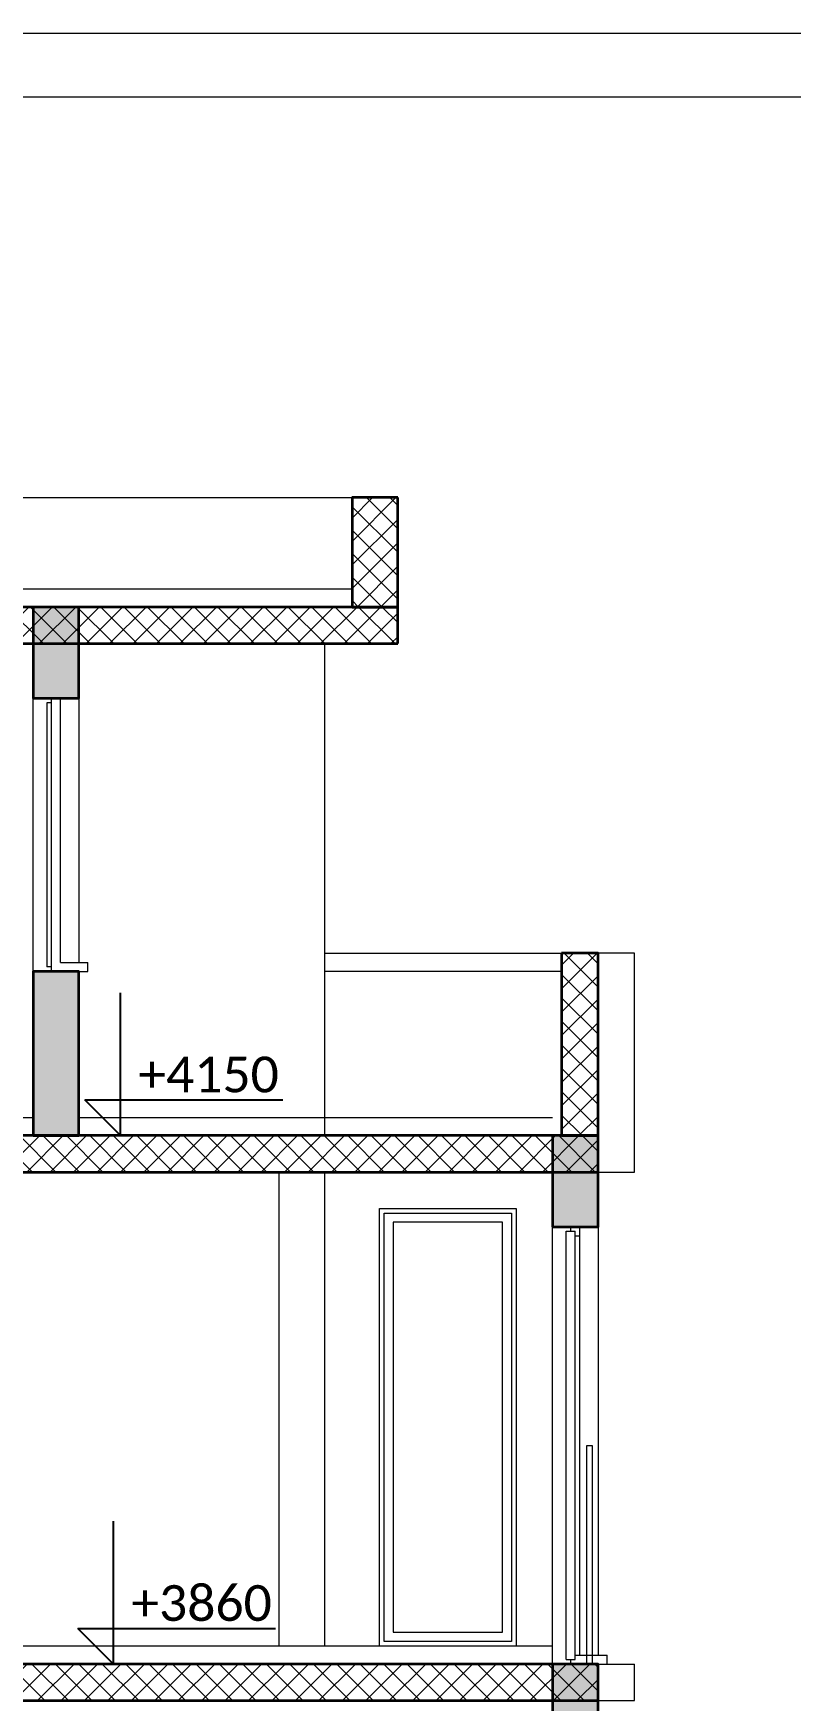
# Model space of a CAD drawing. Header units: millimetres. Extents: x -310 to 171125, y -3027 to 55843.
# Drawn here: x 135985 to 140142, y 46696 to 55843 of the extents above; entities that cross this region are included whole.
import ezdxf

# ---------------------------------------------------------------- set-up
doc = ezdxf.new("R2010")
doc.units = ezdxf.units.MM
doc.header["$MEASUREMENT"] = 0
doc.set_wipeout_variables(frame=1)
doc.linetypes.add('Wipeout_Contour', pattern=[1000, 0, -1000])
for name, color, linetype, lineweight in [('2D Drafting - General_Pen_No__1', 7, 'Continuous', 13), ('Structural - Bearing_Pen_No__1', 7, 'Continuous', 13), ('Structural - Bearing_Pen_No__101', 252, 'Continuous', 13), ('Structural - Bearing_Pen_No__7', 7, 'Continuous', 35)]:
    doc.layers.add(name, color=color, linetype=linetype, lineweight=lineweight)
doc.layers.add('Dimensioning - General', color=7, linetype='Continuous')
doc.layers.add('Structural - Bearing', color=7, linetype='Continuous')
for name, color, linetype, lineweight, true_color in [('Dimensioning - General_Pen_No__5', 7, 'Continuous', 25, 0x40a5ff), ('Structural - Bearing_Pen_No__61', 7, 'Continuous', 20, 0x6a6a6a), ('Structural - Bearing_Pen_No__82', 7, 'Continuous', 20, 0xaaaaaa)]:
    doc.layers.add(name, color=color, linetype=linetype, lineweight=lineweight, true_color=true_color)
doc.styles.add('GENERATED_STYLE_6', font='calibril.ttf')
pattern_1 = [(45, (0, 0), (-64.346715, 64.346715), []), (135, (0, 0), (64.346715, 64.346715), [])]

# ---------------------------------------------------------------- blocks, each defined once
blk = doc.blocks.new('Dimension_15', base_point=(136425, 46895.6))
at = {"layer": 'Dimensioning - General_Pen_No__5', "color": 161, "linetype": 'Continuous', "lineweight": 25, "true_color": 0x40a5ff}
for p, q in [((136425, 46895.6), (136425, 47679.6)), ((136425, 46895.6), (136229, 47091.6)), ((136229, 47091.6), (136425, 47091.6)), ((136425, 47091.6), (137315.4, 47091.6))]:
    blk.add_line(p, q, dxfattribs=at)
at = {"layer": 'Dimensioning - General_Pen_No__5', "color": 161, "lineweight": 25, "true_color": 0x40a5ff, "insert": (136523, 47130.8), "char_height": 196, "attachment_point": 7, "style": 'GENERATED_STYLE_6'}
blk.add_mtext('\\A1;{\\pql;\\fCalibri Light|b0|i0|c0|p34;+3860}', dxfattribs=at)
blk = doc.blocks.new('Dimension_16', base_point=(136463.5, 49795.6))
at = {"layer": 'Dimensioning - General_Pen_No__5', "color": 161, "linetype": 'Continuous', "lineweight": 25, "true_color": 0x40a5ff}
for p, q in [((136463.5, 49795.6), (136463.5, 50579.6)), ((136463.5, 49795.6), (136267.5, 49991.6)), ((136267.5, 49991.6), (136463.5, 49991.6)), ((136463.5, 49991.6), (137353.9, 49991.6))]:
    blk.add_line(p, q, dxfattribs=at)
at = {"layer": 'Dimensioning - General_Pen_No__5', "color": 161, "lineweight": 25, "true_color": 0x40a5ff, "insert": (136561.5, 50030.8), "char_height": 196, "attachment_point": 7, "style": 'GENERATED_STYLE_6'}
blk.add_mtext('\\A1;{\\pql;\\fCalibri Light|b0|i0|c0|p34;+4150}', dxfattribs=at)

msp = doc.modelspace()

# ---------------------------------------------------------------- linework, layer by layer
at = {"layer": 'Structural - Bearing_Pen_No__1', "color": 7, "linetype": 'Continuous', "lineweight": 13}
for p, q in [((137985.2, 52695.6), (137985.2, 53295.6)), ((137985.2, 52495.6), (137985.2, 52695.6)), ((134205.2, 49795.6), (135985.2, 49795.6))]:
    msp.add_line(p, q, dxfattribs=at)
at = {"layer": 'Structural - Bearing_Pen_No__61', "color": 251, "linetype": 'Continuous', "lineweight": 20, "true_color": 0x6a6a6a}
msp.add_lwpolyline([(134085.2, 49895.6), (135985.2, 49895.6)], dxfattribs=at)

# ---------------------------------------------------------------- wipeouts: each hides what was drawn before it
at = {"color": 254, "linetype": 'Wipeout_Contour', "lineweight": 0, "ltscale": 581377.614989}
msp.add_wipeout([(132935.2, 52695.6), (137735.2, 52695.6), (137735.2, 53295.6), (132935.2, 53295.6)], dxfattribs=at).dxf.layer = 'Structural - Bearing'
at = {"color": 254, "linetype": 'Wipeout_Contour', "lineweight": 0, "ltscale": 1163656.446647613}
msp.add_wipeout([(136085.2, 52195.6), (135985.2, 52195.6), (135985.2, 50695.6), (136085.2, 50695.6), (136085.2, 50720.6), (136060.2, 50720.6), (136060.2, 52170.6), (136085.2, 52170.6)], dxfattribs=at).dxf.layer = 'Structural - Bearing'
at = {"color": 254, "linetype": 'Wipeout_Contour', "lineweight": 0, "ltscale": 582355.13508}
msp.add_wipeout([(136135.2, 52195.6), (136135.2, 50745.6), (136235.2, 50745.6), (136235.2, 52195.6)], dxfattribs=at).dxf.layer = 'Structural - Bearing'
at = {"color": 254, "linetype": 'Wipeout_Contour', "lineweight": 0, "ltscale": 589021.442361}
msp.add_wipeout([(137585.2, 50695.6), (138885.2, 50695.6), (138885.2, 50795.6), (137585.2, 50795.6)], dxfattribs=at).dxf.layer = 'Structural - Bearing'
at = {"color": 254, "linetype": 'Wipeout_Contour', "lineweight": 0, "ltscale": 591164.073852}
msp.add_wipeout([(139085.2, 49595.6), (139285.2, 49595.6), (139285.2, 49795.6), (139085.2, 49795.6)], dxfattribs=at).dxf.layer = 'Structural - Bearing'
at = {"color": 254, "linetype": 'Wipeout_Contour', "lineweight": 0, "ltscale": 576375.983614}
msp.add_wipeout([(137335.2, 49595.6), (134205.2, 49595.6), (134205.2, 46895.6), (137335.2, 46895.6)], dxfattribs=at).dxf.layer = 'Structural - Bearing'
at = {"color": 254, "linetype": 'Wipeout_Contour', "lineweight": 0, "ltscale": 584325.557701}
msp.add_wipeout([(137910.2, 47045.6), (137910.2, 49345.6), (137885.2, 49345.6), (137885.2, 47045.6)], dxfattribs=at).dxf.layer = 'Structural - Bearing'
at = {"color": 254, "linetype": 'Wipeout_Contour', "lineweight": 0, "ltscale": 587063.894022}
msp.add_wipeout([(138610.2, 49345.6), (138610.2, 47045.6), (138635.2, 47045.6), (138635.2, 49345.6)], dxfattribs=at).dxf.layer = 'Structural - Bearing'
at = {"color": 254, "linetype": 'Wipeout_Contour', "lineweight": 0, "ltscale": 588255.474036}
msp.add_wipeout([(138960.2, 49245.6), (138960.2, 46945.6), (138985.2, 46945.6), (138985.2, 49245.6)], dxfattribs=at).dxf.layer = 'Structural - Bearing'
at = {"color": 254, "linetype": 'Wipeout_Contour', "lineweight": 0, "ltscale": 587365.108069}
msp.add_wipeout([(139085.2, 46695.6), (139285.2, 46695.6), (139285.2, 46895.6), (139085.2, 46895.6)], dxfattribs=at).dxf.layer = 'Structural - Bearing'

# ---------------------------------------------------------------- next in the draw order: hatches: boundary and pattern name
at = {"layer": 'Structural - Bearing_Pen_No__1', "linetype": 'Continuous', "lineweight": 13}
h = msp.add_hatch(dxfattribs=at)
h.set_pattern_fill('CONCRETE_BLOCK', style=0, pattern_type=2)
h.set_pattern_definition(pattern_1)
h.paths.add_polyline_path([(137985.2, 53295.6), (137735.2, 53295.6), (137735.2, 52695.6), (137985.2, 52695.6)])

# ---------------------------------------------------------------- next in the draw order: linework, layer by layer
at = {"layer": 'Structural - Bearing_Pen_No__1', "color": 7, "linetype": 'Continuous', "lineweight": 13}
for p, q in [((137735.2, 53295.6), (137985.2, 53295.6)), ((137735.2, 52695.6), (137735.2, 53295.6)), ((130885.2, 52695.6), (135985.2, 52695.6)), ((135985.2, 52195.6), (135985.2, 52695.6)), ((136235.2, 52695.6), (137735.2, 52695.6)), ((136135.2, 52145.6), (136135.2, 52195.6)), ((136135.2, 50745.6), (136135.2, 52145.6)), ((135985.2, 49795.6), (135985.2, 50695.6)), ((139135.2, 46895.6), (139135.2, 46945.6)), ((138985.2, 46895.6), (139135.2, 46895.6)), ((124335.2, 46695.6), (139085.2, 46695.6)), ((139085.2, 46395.6), (139085.2, 46695.6))]:
    msp.add_line(p, q, dxfattribs=at)
at = {"layer": 'Structural - Bearing_Pen_No__61', "color": 251, "linetype": 'Continuous', "lineweight": 20, "true_color": 0x6a6a6a}
msp.add_lwpolyline([(127004.2, 52795.6), (137735.2, 52795.6)], dxfattribs=at)
at = {"layer": 'Structural - Bearing_Pen_No__7', "color": 7, "linetype": 'Continuous', "lineweight": 35, "flags": 128}
msp.add_lwpolyline([(137985.2, 53295.6), (137735.2, 53295.6), (137735.2, 52695.6), (137985.2, 52695.6)], close=True, dxfattribs=at)
at = {"layer": 'Structural - Bearing_Pen_No__82', "color": 253, "linetype": 'Continuous', "lineweight": 20, "true_color": 0xaaaaaa}
for p, q in [((127004.2, 53295.6), (137735.2, 53295.6)), ((135985.2, 50695.6), (135985.2, 52195.6)), ((139085.2, 49595.6), (139285.2, 49595.6)), ((139135.2, 46895.6), (139285.2, 46895.6)), ((139285.2, 46695.6), (139285.2, 46895.6)), ((139085.2, 46695.6), (139285.2, 46695.6))]:
    msp.add_line(p, q, dxfattribs=at)

# ---------------------------------------------------------------- next in the draw order: wipeouts: each hides what was drawn before it
at = {"color": 254, "linetype": 'Wipeout_Contour', "lineweight": 0, "ltscale": 1456436.299980212}
msp.add_wipeout([(137585.2, 52495.6), (136235.2, 52495.6), (136235.2, 50745.6), (136285.2, 50745.6), (136285.2, 50695.6), (136235.2, 50695.6), (136235.2, 49845.6), (136285.2, 49845.6), (136285.2, 49795.6), (137585.2, 49795.6)], dxfattribs=at).dxf.layer = 'Structural - Bearing'
at = {"color": 254, "linetype": 'Wipeout_Contour', "lineweight": 0, "ltscale": 581898.004651}
msp.add_wipeout([(136060.2, 52120.6), (136060.2, 50770.6), (136085.2, 50770.6), (136085.2, 52120.6)], dxfattribs=at).dxf.layer = 'Structural - Bearing'
at = {"color": 254, "linetype": 'Wipeout_Contour', "lineweight": 0, "ltscale": 591978.270088}
msp.add_wipeout([(139285.2, 49795.6), (139285.2, 50795.6), (139085.2, 50795.6), (139085.2, 49795.6)], dxfattribs=at).dxf.layer = 'Structural - Bearing'
at = {"color": 254, "linetype": 'Wipeout_Contour', "lineweight": 0, "ltscale": 1174467.77580022}
msp.add_wipeout([(137910.2, 49345.6), (137910.2, 49370.6), (138610.2, 49370.6), (138610.2, 49345.6), (138635.2, 49345.6), (138635.2, 49395.6), (137885.2, 49395.6), (137885.2, 49345.6)], dxfattribs=at).dxf.layer = 'Structural - Bearing'
at = {"color": 254, "linetype": 'Wipeout_Contour', "lineweight": 0, "ltscale": 588525.132071}
msp.add_wipeout([(139085.2, 49295.6), (138985.2, 49295.6), (138985.2, 46945.6), (139085.2, 46945.6)], dxfattribs=at).dxf.layer = 'Structural - Bearing'
at = {"color": 254, "linetype": 'Wipeout_Contour', "lineweight": 0, "ltscale": 1168313.269360426}
msp.add_wipeout([(137910.2, 47020.6), (137910.2, 47045.6), (137885.2, 47045.6), (137885.2, 46995.6), (138635.2, 46995.6), (138635.2, 47045.6), (138610.2, 47045.6), (138610.2, 47020.6)], dxfattribs=at).dxf.layer = 'Structural - Bearing'

# ---------------------------------------------------------------- next in the draw order: hatches: boundary and pattern name
at = {"layer": 'Structural - Bearing_Pen_No__1', "linetype": 'Continuous', "lineweight": 13}
h = msp.add_hatch(dxfattribs=at)
h.set_pattern_fill('CONCRETE_BLOCK', style=0, pattern_type=2)
h.set_pattern_definition(pattern_1)
h.paths.add_polyline_path([(137985.2, 52495.6), (137985.2, 52695.6), (123882.8, 52695.6), (123882.8, 52495.6)])

# ---------------------------------------------------------------- next in the draw order: linework, layer by layer
at = {"layer": 'Structural - Bearing_Pen_No__1', "color": 7, "linetype": 'Continuous', "lineweight": 13}
for p, q in [((136235.2, 52195.6), (136235.2, 52695.6)), ((138885.2, 50795.6), (139085.2, 50795.6)), ((139085.2, 49795.6), (139085.2, 50795.6)), ((136135.2, 50745.6), (136285.2, 50745.6)), ((136135.2, 50695.6), (136285.2, 50695.6)), ((136285.2, 50695.6), (136285.2, 50745.6)), ((139085.2, 49295.6), (139085.2, 49595.6)), ((138985.2, 49245.6), (138985.2, 49295.6)), ((138985.2, 46945.6), (139135.2, 46945.6))]:
    msp.add_line(p, q, dxfattribs=at)
msp.add_lwpolyline([(139023.5, 46895.6), (139023.5, 48095.6), (139053.5, 48095.6), (139053.5, 46895.6)], dxfattribs=at)
at = {"layer": 'Structural - Bearing_Pen_No__7', "color": 7, "linetype": 'Continuous', "lineweight": 35, "flags": 128}
msp.add_lwpolyline([(137985.2, 52495.6), (137985.2, 52695.6), (123882.8, 52695.6), (123882.8, 52495.6)], close=True, dxfattribs=at)
at = {"layer": 'Structural - Bearing_Pen_No__82', "color": 253, "linetype": 'Continuous', "lineweight": 20, "true_color": 0xaaaaaa}
for p, q in [((136235.2, 52195.6), (136235.2, 50745.6)), ((137585.2, 50795.6), (138885.2, 50795.6)), ((139285.2, 50795.6), (139085.2, 50795.6)), ((139285.2, 49795.6), (139285.2, 50795.6)), ((139285.2, 49595.6), (139285.2, 49795.6)), ((138985.2, 46945.6), (138985.2, 49245.6)), ((139085.2, 49295.6), (139085.2, 46945.6))]:
    msp.add_line(p, q, dxfattribs=at)

# ---------------------------------------------------------------- next in the draw order: wipeouts: each hides what was drawn before it
at = {"color": 254, "linetype": 'Wipeout_Contour', "lineweight": 0, "ltscale": 728621.978504}
msp.add_wipeout([(136060.2, 52120.6), (136085.2, 52120.6), (136085.2, 52145.6), (136085.2, 52170.6), (136060.2, 52170.6)], dxfattribs=at).dxf.layer = 'Structural - Bearing'
at = {"color": 254, "linetype": 'Wipeout_Contour', "lineweight": 0, "ltscale": 726146.53846}
msp.add_wipeout([(136060.2, 50770.6), (136060.2, 50720.6), (136085.2, 50720.6), (136085.2, 50745.6), (136085.2, 50770.6)], dxfattribs=at).dxf.layer = 'Structural - Bearing'
at = {"color": 254, "linetype": 'Wipeout_Contour', "lineweight": 0, "ltscale": 881104.534305}
msp.add_wipeout([(137585.2, 50695.6), (137585.2, 49845.6), (137635.2, 49845.6), (137635.2, 49795.6), (138885.2, 49795.6), (138885.2, 50695.6)], dxfattribs=at).dxf.layer = 'Structural - Bearing'
at = {"color": 254, "linetype": 'Wipeout_Contour', "lineweight": 0, "ltscale": 580330.078423}
msp.add_wipeout([(136235.2, 49795.6), (136285.2, 49795.6), (136285.2, 49845.6), (136235.2, 49845.6)], dxfattribs=at).dxf.layer = 'Structural - Bearing'
at = {"color": 254, "linetype": 'Wipeout_Contour', "lineweight": 0, "ltscale": 584466.464501}
msp.add_wipeout([(137910.2, 47070.6), (137960.2, 47070.6), (137960.2, 49320.6), (137910.2, 49320.6)], dxfattribs=at).dxf.layer = 'Structural - Bearing'
at = {"color": 254, "linetype": 'Wipeout_Contour', "lineweight": 0, "ltscale": 586921.527001}
msp.add_wipeout([(138560.2, 47070.6), (138610.2, 47070.6), (138610.2, 49320.6), (138560.2, 49320.6)], dxfattribs=at).dxf.layer = 'Structural - Bearing'

# ---------------------------------------------------------------- next in the draw order: hatches: boundary and pattern name
at = {"layer": 'Structural - Bearing_Pen_No__1', "linetype": 'Continuous', "lineweight": 13}
h = msp.add_hatch(dxfattribs=at)
h.set_pattern_fill('CONCRETE_BLOCK', style=0, pattern_type=2)
h.set_pattern_definition(pattern_1)
h.paths.add_polyline_path([(138885.2, 50795.6), (138885.2, 49795.6), (139085.2, 49795.6), (139085.2, 50795.6)])
at = {"layer": 'Structural - Bearing_Pen_No__101', "linetype": 'Continuous', "lineweight": 13}
for points in [[(135985.2, 52695.6), (135985.2, 52195.6), (136235.2, 52195.6), (136235.2, 52695.6)], [(135985.2, 49795.6), (136235.2, 49795.6), (136235.2, 50695.6), (135985.2, 50695.6)]]:
    msp.add_hatch(color=252, dxfattribs=at).paths.add_polyline_path(points)

# ---------------------------------------------------------------- next in the draw order: linework, layer by layer
at = {"layer": 'Structural - Bearing_Pen_No__1', "color": 7, "linetype": 'Continuous', "lineweight": 13}
for p, q in [((135985.2, 52195.6), (136235.2, 52195.6)), ((136085.2, 52195.6), (136135.2, 52195.6)), ((136085.2, 52145.6), (136085.2, 52195.6)), ((136085.2, 50745.6), (136085.2, 52145.6)), ((138885.2, 49795.6), (138885.2, 50795.6)), ((135985.2, 50695.6), (136235.2, 50695.6)), ((136085.2, 50695.6), (136085.2, 50745.6)), ((136085.2, 50695.6), (136135.2, 50695.6)), ((136235.2, 49795.6), (136235.2, 50695.6))]:
    msp.add_line(p, q, dxfattribs=at)
at = {"layer": 'Structural - Bearing_Pen_No__61', "color": 251, "linetype": 'Continuous', "lineweight": 20, "true_color": 0x6a6a6a}
msp.add_lwpolyline([(136235.2, 49895.6), (138835.2, 49895.6)], dxfattribs=at)
at = {"layer": 'Structural - Bearing_Pen_No__7', "color": 7, "linetype": 'Continuous', "lineweight": 35, "flags": 128}
for points in [[(135985.2, 52695.6), (135985.2, 52195.6), (136235.2, 52195.6), (136235.2, 52695.6)], [(138885.2, 50795.6), (138885.2, 49795.6), (139085.2, 49795.6), (139085.2, 50795.6)], [(135985.2, 49795.6), (136235.2, 49795.6), (136235.2, 50695.6), (135985.2, 50695.6)]]:
    msp.add_lwpolyline(points, close=True, dxfattribs=at)
at = {"layer": 'Structural - Bearing_Pen_No__82', "color": 253, "linetype": 'Continuous', "lineweight": 20, "true_color": 0xaaaaaa}
for p, q in [((136060.2, 52170.6), (136060.2, 52120.6)), ((136085.2, 52170.6), (136060.2, 52170.6)), ((136060.2, 52120.6), (136060.2, 50770.6)), ((136060.2, 50770.6), (136060.2, 50720.6)), ((136085.2, 50720.6), (136060.2, 50720.6)), ((138885.2, 50695.6), (137585.2, 50695.6))]:
    msp.add_line(p, q, dxfattribs=at)

# ---------------------------------------------------------------- next in the draw order: block references
at = {"layer": 'Dimensioning - General', "color": 161, "linetype": 'Continuous', "lineweight": 25, "true_color": 0x40a5ff}
msp.add_blockref('Dimension_16', (136463.5, 49795.6), dxfattribs=at)

# ---------------------------------------------------------------- next in the draw order: wipeouts: each hides what was drawn before it
at = {"color": 254, "linetype": 'Wipeout_Contour', "lineweight": 0, "ltscale": 585404.647152}
msp.add_wipeout([(137635.2, 49795.6), (137635.2, 49845.6), (137585.2, 49845.6), (137585.2, 49795.6)], dxfattribs=at).dxf.layer = 'Structural - Bearing'
at = {"color": 254, "linetype": 'Wipeout_Contour', "lineweight": 0, "ltscale": 880796.075985}
msp.add_wipeout([(138610.2, 49370.6), (137910.2, 49370.6), (137910.2, 49320.6), (137960.2, 49320.6), (138560.2, 49320.6), (138610.2, 49320.6)], dxfattribs=at).dxf.layer = 'Structural - Bearing'
at = {"color": 254, "linetype": 'Wipeout_Contour', "lineweight": 0, "ltscale": 876287.333185}
msp.add_wipeout([(137910.2, 47020.6), (138610.2, 47020.6), (138610.2, 47070.6), (138560.2, 47070.6), (137960.2, 47070.6), (137910.2, 47070.6)], dxfattribs=at).dxf.layer = 'Structural - Bearing'

# ---------------------------------------------------------------- next in the draw order: linework, layer by layer
at = {"layer": 'Structural - Bearing_Pen_No__1', "color": 7, "linetype": 'Continuous', "lineweight": 13}
msp.add_line((136235.2, 49795.6), (138835.2, 49795.6), dxfattribs=at)
at = {"layer": 'Structural - Bearing_Pen_No__82', "color": 253, "linetype": 'Continuous', "lineweight": 20, "true_color": 0xaaaaaa}
msp.add_line((137585.2, 49795.6), (137585.2, 52495.6), dxfattribs=at)

# ---------------------------------------------------------------- next in the draw order: wipeouts: each hides what was drawn before it
at = {"color": 254, "linetype": 'Wipeout_Contour', "lineweight": 0, "ltscale": 585693.970531}
msp.add_wipeout([(138560.2, 47070.6), (138560.2, 49320.6), (137960.2, 49320.6), (137960.2, 47070.6)], dxfattribs=at).dxf.layer = 'Structural - Bearing'

# ---------------------------------------------------------------- next in the draw order: wipeouts: each hides what was drawn before it
at = {"color": 254, "linetype": 'Wipeout_Contour', "lineweight": 0, "ltscale": 1170670.589420772}
msp.add_wipeout([(137335.2, 46895.6), (137885.2, 46895.6), (137885.2, 49295.6), (138635.2, 49295.6), (138635.2, 46895.6), (138835.2, 46895.6), (138835.2, 49595.6), (137335.2, 49595.6)], dxfattribs=at).dxf.layer = 'Structural - Bearing'

# ---------------------------------------------------------------- next in the draw order: hatches: boundary and pattern name
at = {"layer": 'Structural - Bearing_Pen_No__1', "linetype": 'Continuous', "lineweight": 13}
h = msp.add_hatch(dxfattribs=at)
h.set_pattern_fill('CONCRETE_BLOCK', style=0, pattern_type=2)
h.set_pattern_definition(pattern_1)
h.paths.add_polyline_path([(139085.2, 49595.6), (139085.2, 49795.6), (123882.8, 49795.6), (123882.8, 49595.6)])

# ---------------------------------------------------------------- next in the draw order: linework, layer by layer
at = {"layer": 'Structural - Bearing_Pen_No__1', "color": 7, "linetype": 'Continuous', "lineweight": 13}
msp.add_line((124335.2, 49595.6), (139085.2, 49595.6), dxfattribs=at)
at = {"layer": 'Structural - Bearing_Pen_No__7', "color": 7, "linetype": 'Continuous', "lineweight": 35, "flags": 128}
msp.add_lwpolyline([(139085.2, 49595.6), (139085.2, 49795.6), (123882.8, 49795.6), (123882.8, 49595.6)], close=True, dxfattribs=at)
at = {"layer": 'Structural - Bearing_Pen_No__82', "color": 253, "linetype": 'Continuous', "lineweight": 20, "true_color": 0xaaaaaa}
for p, q in [((137335.2, 46995.6), (137335.2, 49595.6)), ((137585.2, 46995.6), (137585.2, 49595.6)), ((137885.2, 49395.6), (138635.2, 49395.6)), ((137885.2, 46995.6), (137885.2, 49395.6)), ((138635.2, 49395.6), (138635.2, 46995.6)), ((137910.2, 49320.6), (137910.2, 49370.6)), ((137910.2, 49370.6), (138610.2, 49370.6)), ((137910.2, 47070.6), (137910.2, 49320.6)), ((137960.2, 49320.6), (137960.2, 47070.6)), ((138560.2, 49320.6), (137960.2, 49320.6)), ((138560.2, 47070.6), (138560.2, 49320.6)), ((138610.2, 49370.6), (138610.2, 49320.6)), ((138610.2, 49320.6), (138610.2, 47070.6)), ((137910.2, 47020.6), (137910.2, 47070.6)), ((138610.2, 47020.6), (137910.2, 47020.6)), ((137960.2, 47070.6), (138560.2, 47070.6)), ((138610.2, 47070.6), (138610.2, 47020.6))]:
    msp.add_line(p, q, dxfattribs=at)

# ---------------------------------------------------------------- next in the draw order: block references
at = {"layer": 'Dimensioning - General', "color": 161, "linetype": 'Continuous', "lineweight": 25, "true_color": 0x40a5ff}
msp.add_blockref('Dimension_15', (136425, 46895.6), dxfattribs=at)

# ---------------------------------------------------------------- next in the draw order: wipeouts: each hides what was drawn before it
at = {"color": 254, "linetype": 'Wipeout_Contour', "lineweight": 0, "ltscale": 1175991.959190787}
msp.add_wipeout([(138835.2, 46895.6), (138935.2, 46895.6), (138935.2, 46920.6), (138910.2, 46920.6), (138910.2, 49270.6), (138935.2, 49270.6), (138935.2, 49295.6), (138835.2, 49295.6)], dxfattribs=at).dxf.layer = 'Structural - Bearing'

# ---------------------------------------------------------------- next in the draw order: hatches: boundary and pattern name
at = {"layer": 'Structural - Bearing_Pen_No__1', "linetype": 'Continuous', "lineweight": 13}
h = msp.add_hatch(dxfattribs=at)
h.set_pattern_fill('CONCRETE_BLOCK', style=0, pattern_type=2)
h.set_pattern_definition(pattern_1)
h.paths.add_polyline_path([(139085.2, 46695.6), (139085.2, 46895.6), (123882.8, 46895.6), (123882.8, 46695.6)])
at = {"layer": 'Structural - Bearing_Pen_No__101', "linetype": 'Continuous', "lineweight": 13}
for points in [[(138835.2, 49295.6), (139085.2, 49295.6), (139085.2, 49795.6), (138835.2, 49795.6)], [(138835.2, 46395.6), (139085.2, 46395.6), (139085.2, 46895.6), (138835.2, 46895.6)]]:
    msp.add_hatch(color=252, dxfattribs=at).paths.add_polyline_path(points)

# ---------------------------------------------------------------- next in the draw order: linework, layer by layer
at = {"layer": '2D Drafting - General_Pen_No__1', "color": 7, "linetype": 'Continuous', "lineweight": 13, "flags": 128}
for points in [[(87895.2, -3027.2), (171125.2, -3027.2), (171125.2, 55842.8), (87895.2, 55842.8)], [(170775.2, 55492.8), (89295.2, 55492.8), (89295.2, -2677.2), (170775.2, -2677.2)]]:
    msp.add_lwpolyline(points, close=True, dxfattribs=at)
at = {"layer": 'Structural - Bearing_Pen_No__1', "color": 7, "linetype": 'Continuous', "lineweight": 13}
for p, q in [((138835.2, 49295.6), (138835.2, 49795.6)), ((138835.2, 49295.6), (139085.2, 49295.6)), ((138910.2, 49270.6), (138960.2, 49270.6)), ((138910.2, 49220.6), (138910.2, 49270.6)), ((138910.2, 46970.6), (138910.2, 49220.6)), ((138935.2, 49295.6), (138985.2, 49295.6)), ((138935.2, 49270.6), (138935.2, 49295.6)), ((138935.2, 49270.6), (138960.2, 49270.6)), ((138960.2, 49220.6), (138960.2, 49270.6)), ((138960.2, 49245.6), (138960.2, 49270.6)), ((138960.2, 49245.6), (138985.2, 49245.6)), ((138960.2, 46970.6), (138960.2, 49220.6)), ((138910.2, 46920.6), (138910.2, 46970.6)), ((138960.2, 46920.6), (138960.2, 46970.6)), ((138960.2, 46920.6), (138960.2, 46945.6)), ((138960.2, 46945.6), (138985.2, 46945.6)), ((134205.2, 46895.6), (138835.2, 46895.6)), ((138835.2, 46395.6), (138835.2, 46895.6)), ((138910.2, 46920.6), (138960.2, 46920.6)), ((138935.2, 46920.6), (138960.2, 46920.6)), ((138935.2, 46895.6), (138935.2, 46920.6)), ((138935.2, 46895.6), (138985.2, 46895.6))]:
    msp.add_line(p, q, dxfattribs=at)
at = {"layer": 'Structural - Bearing_Pen_No__61', "color": 251, "linetype": 'Continuous', "lineweight": 20, "true_color": 0x6a6a6a}
msp.add_lwpolyline([(134205.2, 46995.6), (138835.2, 46995.6)], dxfattribs=at)
at = {"layer": 'Structural - Bearing_Pen_No__7', "color": 7, "linetype": 'Continuous', "lineweight": 35, "flags": 128}
for points in [[(138835.2, 49295.6), (139085.2, 49295.6), (139085.2, 49795.6), (138835.2, 49795.6)], [(139085.2, 46695.6), (139085.2, 46895.6), (123882.8, 46895.6), (123882.8, 46695.6)], [(138835.2, 46395.6), (139085.2, 46395.6), (139085.2, 46895.6), (138835.2, 46895.6)]]:
    msp.add_lwpolyline(points, close=True, dxfattribs=at)
at = {"layer": 'Structural - Bearing_Pen_No__82', "color": 253, "linetype": 'Continuous', "lineweight": 20, "true_color": 0xaaaaaa}
msp.add_line((138835.2, 46895.6), (138835.2, 49295.6), dxfattribs=at)

doc.saveas('drawing.dxf')
